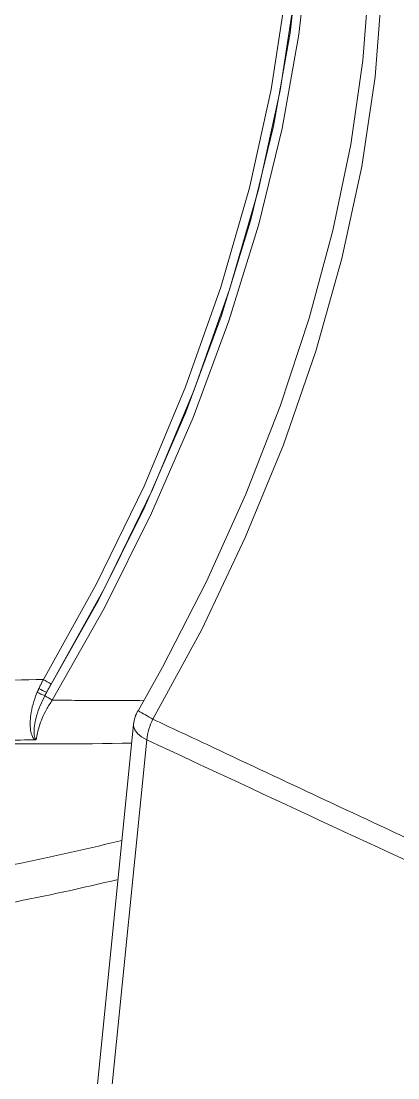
# Model space of a CAD drawing. Extents: x 2 to 136, y 1 to 99.
# Drawn here: x 107.609 to 108.162, y 7.769 to 9.321 of the extents above; entities that cross this region are included whole.
import ezdxf

# ---------------------------------------------------------------- set-up
doc = ezdxf.new("R2010")
doc.units = 0
doc.header["$MEASUREMENT"] = 0
doc.linetypes.add('SLD-Solid', pattern=[0])
doc.layers.add('OBJECT', color=7, linetype='CONTINUOUS')

msp = doc.modelspace()

# ---------------------------------------------------------------- linework, layer by layer
at = {"layer": 'OBJECT', "linetype": 'SLD-Solid', "lineweight": 15}
for p, q in [((107.7742, 8.288), (107.6952, 7.4996)), ((107.7934, 8.2653), (107.7144, 7.4769))]:
    msp.add_line(p, q, dxfattribs=at)
at = {"layer": 'OBJECT', "linetype": 'SLD-Solid', "lineweight": 15, "flags": 128}
for points in [[(107.7991, 10.1736), (107.8329, 10.1525), (107.8954, 10.1023), (107.9511, 10.0418), (107.9995, 9.9716), (108.04, 9.8923), (108.0727, 9.8046), (108.0972, 9.7091), (108.1134, 9.6064), (108.1212, 9.4972), (108.1204, 9.3824), (108.111, 9.2628), (108.0931, 9.1393), (108.0667, 9.0129), (108.0321, 8.8846), (107.9894, 8.7553), (107.939, 8.626), (107.8812, 8.4979), (107.8165, 8.3718), (107.7807, 8.308)], [(107.8025, 10.1719), (107.8742, 10.1229), (107.9383, 10.0622), (107.9944, 9.9904), (108.0419, 9.9081), (108.0803, 9.816), (108.1095, 9.7149), (108.129, 9.6056), (108.1389, 9.4892), (108.1389, 9.3666), (108.129, 9.2388), (108.1095, 9.107), (108.0803, 8.9722), (108.0419, 8.8357), (107.9944, 8.6986), (107.9383, 8.5621), (107.8742, 8.4274), (107.8025, 8.2955)], [(107.8749, 10.1241), (107.9024, 10.0747), (107.9444, 9.9772), (107.9762, 9.8697), (107.9976, 9.7533), (108.0083, 9.629), (108.0083, 9.498), (107.9976, 9.3613), (107.9762, 9.2202), (107.9444, 9.076), (107.9024, 8.93), (107.8506, 8.7834), (107.7895, 8.6377), (107.7196, 8.4941), (107.6416, 8.3538)], [(107.9102, 10.0894), (107.9458, 10.0126), (107.9797, 9.9126), (108.0041, 9.804), (108.0188, 9.6879), (108.0238, 9.565), (108.0188, 9.4364), (108.0041, 9.3032), (107.9797, 9.1665), (107.9458, 9.0273), (107.9027, 8.8868), (107.8507, 8.7462), (107.7903, 8.6066), (107.722, 8.4691), (107.6463, 8.3349)], [(107.6529, 8.347), (107.7314, 8.4881), (107.8017, 8.6326), (107.8632, 8.7792), (107.9152, 8.9266), (107.9575, 9.0735), (107.9895, 9.2185), (108.011, 9.3604), (108.0218, 9.4979), (108.0218, 9.6298), (108.011, 9.7548), (107.9895, 9.8719), (107.9575, 9.98), (107.9152, 10.0781), (107.9086, 10.0909)], [(107.6546, 8.3236), (107.7313, 8.459), (107.8005, 8.5978), (107.8617, 8.7387), (107.9143, 8.8807), (107.958, 9.0225), (107.9923, 9.163), (108.0171, 9.3011), (108.032, 9.4356), (108.037, 9.5654), (108.032, 9.6895), (108.0171, 9.8068), (107.9923, 9.9163), (107.958, 10.0172), (107.9387, 10.0611)], [(107.7934, 8.2653), (107.7858, 8.2696), (107.7799, 8.2745), (107.776, 8.2797), (107.7742, 8.2851), (107.7742, 8.288)]]:
    msp.add_lwpolyline(points, dxfattribs=at)
at = {"layer": 'OBJECT', "linetype": 'SLD-Solid', "lineweight": 15}
for centre, radius, start, end in [((107.3988, 7.9346), 0.4844, 58.3621, 59.9241), ((107.6654, 8.3962), 0.0695, 241.752, 251.8154), ((107.6825, 8.4251), 0.0971, 240.6851, 248.1434), ((107.8134, 8.5967), 0.3159, 237.5149, 239.8114), ((107.8239, 8.283), 0.05, 149.9268, 174.2792), ((106.7249, 6.4459), 2.1406, 59.7751, 60.449), ((107.8827, 8.2549), 0.0899, 153.1545, 173.3406), ((106.9519, 11.3543), 3.3897, 278.1252, 283.6421)]:
    msp.add_arc(centre, radius, start, end, dxfattribs=at)
for centre, major_axis, ratio, start_param, end_param in [((105.8505, 9.7074), (3.5048, -0.8364), 0.337357, 5.29292, 5.370705), ((107.814, 9.1848), (10.7377, -5.0406), 0.070939, 4.74376, 4.794457), ((103.4454, 10.2128), (5.4469, -1.2998), 0.337357, 5.620083, 5.701952)]:
    msp.add_ellipse(centre, major_axis=major_axis, ratio=ratio, start_param=start_param, end_param=end_param, dxfattribs=at)
for points, knots in [([(107.6416, 8.3538), (107.5847, 8.3527), (107.5205, 8.3515), (107.4555, 8.353), (107.4481, 8.3531)], [0, 0, 0, 0, 0.885382, 1, 1, 1, 1]), ([(107.6326, 8.335), (107.6323, 8.3343), (107.6278, 8.3235), (107.6224, 8.3045), (107.6217, 8.2832), (107.6244, 8.2721), (107.6268, 8.2677), (107.6282, 8.266), (107.6291, 8.2654), (107.6294, 8.2652)], [0, 0, 0, 0, 0.028978, 0.459946, 0.770708, 0.915815, 0.95693, 0.987072, 1, 1, 1, 1]), ([(107.6313, 8.2661), (107.6312, 8.2661), (107.631, 8.266), (107.6307, 8.2661), (107.6305, 8.2662), (107.6301, 8.2664), (107.6295, 8.2672), (107.6283, 8.2706), (107.6276, 8.2816), (107.631, 8.3027), (107.6392, 8.3204), (107.6438, 8.3302)], [0, 0, 0, 0, 0.004492, 0.008319, 0.012158, 0.017111, 0.025973, 0.05493, 0.183032, 0.547243, 1, 1, 1, 1]), ([(107.6313, 8.2661), (107.6324, 8.2722), (107.6351, 8.2865), (107.6439, 8.3065), (107.6517, 8.3191), (107.6546, 8.3236)], [0, 0, 0, 0, 0.321979, 0.752013, 1, 1, 1, 1]), ([(107.7892, 8.3232), (107.757, 8.323), (107.7122, 8.3227), (107.6672, 8.3234), (107.6546, 8.3236)], [0, 0, 0, 0, 0.719358, 1, 1, 1, 1]), ([(107.8025, 8.2955), (107.8287, 8.2832), (107.9598, 8.2216), (108.141, 8.1368), (108.2961, 8.0646), (108.3462, 8.0413)], [0, 0, 0, 0, 0.144675, 0.723377, 1, 1, 1, 1]), ([(107.6294, 8.2652), (107.6279, 8.2652), (107.5965, 8.2646), (107.565, 8.2644), (107.535, 8.2642)], [0, 0, 0, 0, 0.046645, 1, 1, 1, 1]), ([(107.6294, 8.2652), (107.6297, 8.2653), (107.6304, 8.2653), (107.6309, 8.2657), (107.6312, 8.266), (107.6312, 8.2661), (107.6313, 8.2661)], [0, 0, 0, 0, 0.433689, 0.868965, 0.945468, 1, 1, 1, 1])]:
    msp.add_open_spline(points, degree=3, knots=knots, dxfattribs=at)
for points in [[(107.6416, 8.3538), (107.6349, 8.3404)], [(107.6349, 8.3404), (107.6326, 8.335)], [(107.6438, 8.3302), (107.6463, 8.3349)], [(107.6463, 8.3349), (107.6529, 8.347)]]:
    msp.add_open_spline(points, degree=1, dxfattribs=at)

doc.saveas('drawing.dxf')
